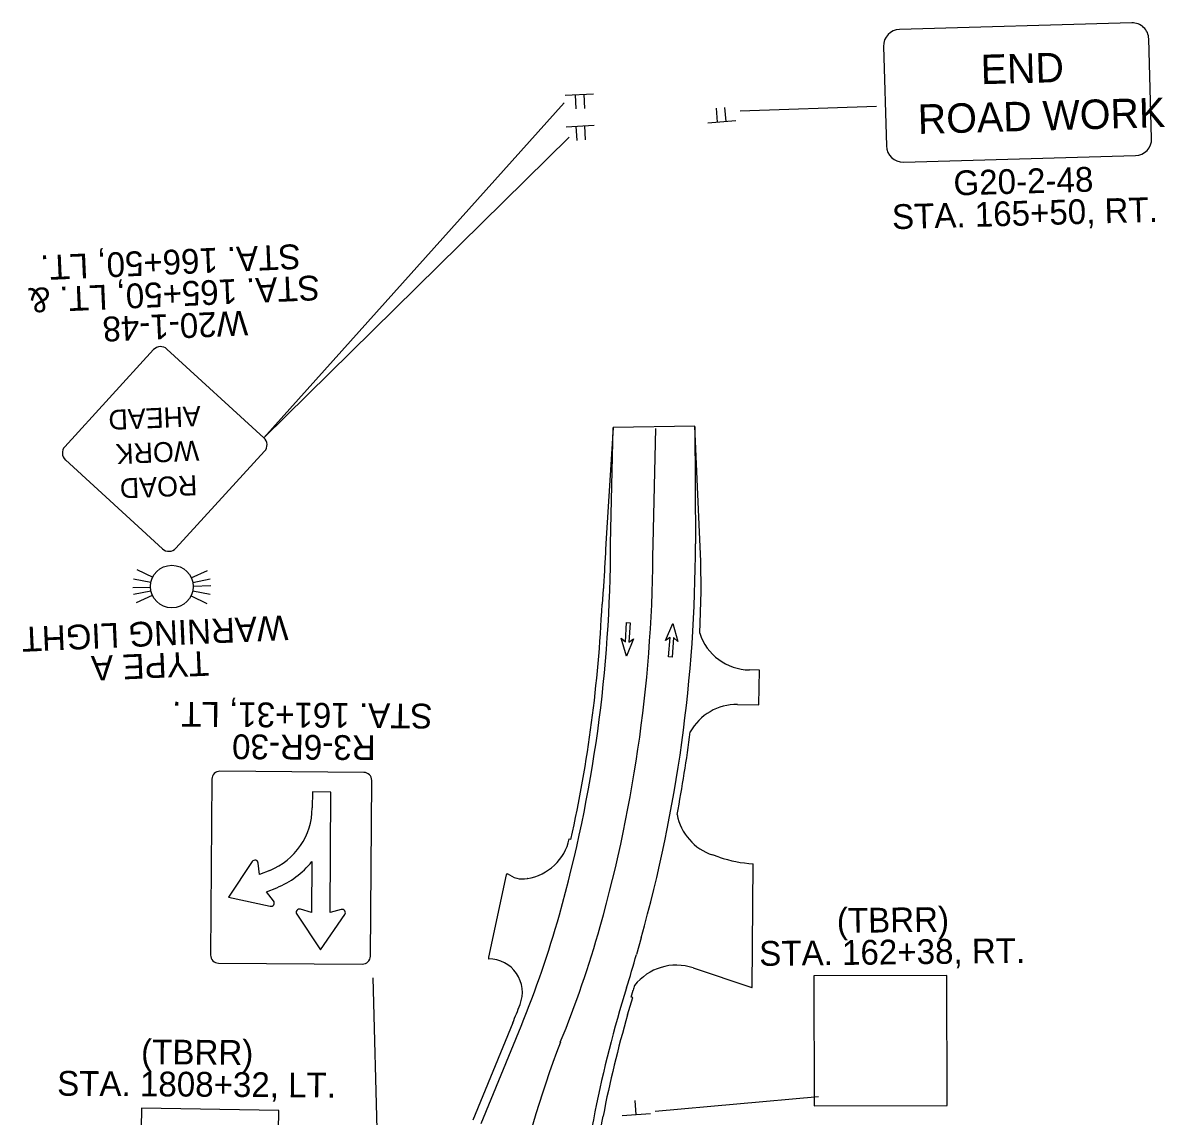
# Model space of a CAD drawing. Extents: x 134216 to 153379, y 327088 to 339865.
# Drawn here: x 152509 to 152831.9, y 331125.2 to 331434.2 of the extents above; entities that cross this region are included whole.
import ezdxf

# ---------------------------------------------------------------- set-up
doc = ezdxf.new("R2010")
doc.units = 0
for name, color, linetype in [('MT_P_Cells', 7, 'Continuous'), ('MT_P_CL_Double_Solid', 7, 'Continuous'), ('MT_P_Edge_Line', 7, 'Continuous'), ('SC_Shading1', 7, 'Continuous'), ('SN_P_Signs', 7, 'Continuous'), ('SN_P_Text', 7, 'Continuous')]:
    doc.layers.add(name, color=color, linetype=linetype)

msp = doc.modelspace()

# ---------------------------------------------------------------- linework, layer by layer
at = {"layer": 'MT_P_Cells'}
for p, q in [((152679.32, 331259.22), (152679.63, 331264.71)), ((152679.63, 331264.71), (152680.63, 331264.65)), ((152680.13, 331264.68), (152680.13, 331264.68)), ((152680.63, 331264.65), (152680.32, 331259.16)), ((152690.62, 331259.61), (152692.72, 331264.47)), ((152692.72, 331264.47), (152692.72, 331264.47)), ((152692.72, 331264.47), (152694.08, 331259.35)), ((152679.6, 331255.19), (152678.15, 331260.28)), ((152678.15, 331260.28), (152679.32, 331259.22)), ((152681.61, 331260.09), (152679.6, 331255.19)), ((152680.32, 331259.16), (152681.61, 331260.09)), ((152691.93, 331260.51), (152690.62, 331259.61)), ((152691.52, 331255.03), (152691.93, 331260.51)), ((152692.93, 331260.44), (152692.52, 331254.96)), ((152694.08, 331259.35), (152692.93, 331260.44)), ((152679.6, 331255.19), (152679.6, 331255.19)), ((152692.52, 331254.96), (152691.52, 331255.03)), ((152692.02, 331254.99), (152692.02, 331254.99))]:
    msp.add_line(p, q, dxfattribs=at)
at = {"layer": 'MT_P_CL_Double_Solid'}
msp.add_line((152687.11, 331286.82), (152687.89, 331319.5), dxfattribs=at)
for centre, radius, start, end in [((152287.11, 331287.09), 400, 344.2993, 359.9625), ((152383.38, 331260.03), 300, 337.6809, 344.2993), ((152966.89, 331029.98), 327.27, 159.2191, 176.3272)]:
    msp.add_arc(centre, radius, start, end, dxfattribs=at)
at = {"layer": 'MT_P_Edge_Line'}
for p, q in [((152675.11, 331286.97), (152675.89, 331319.79)), ((152698.92, 331320.04), (152699.11, 331286.96)), ((152683.74, 331175.59), (152682.43, 331170.92)), ((152638.52, 331123.16), (152649.81, 331150.65))]:
    msp.add_line(p, q, dxfattribs=at)
for centre, radius, start, end in [((152287.11, 331287.09), 388, 344.2993, 359.9828), ((152287.11, 331287.09), 412, 344.2993, 359.9828), ((152383.38, 331260.03), 288, 337.6809, 344.2993), ((152358.53, 331261.97), 336.45, 342.6177, 344.2993), ((152999.38, 331061.36), 335.06, 162.6177, 174.982)]:
    msp.add_arc(centre, radius, start, end, dxfattribs=at)
at = {"layer": 'SC_Shading1'}
for p, q in [((152673.67, 331284.39), (152673.44, 331280.12)), ((152673.39, 331279.27), (152673.11, 331275)), ((152673.05, 331274.15), (152672.71, 331269.88)), ((152663.92, 331203.42), (152663.43, 331203.53)), ((152705.8, 331198.4), (152703.94, 331199.02)), ((152651.59, 331192.36), (152651.58, 331192.36)), ((152647.48, 331151.59), (152636.19, 331124.1))]:
    msp.add_line(p, q, dxfattribs=at)
for points in [[(152700.32, 331261.7), (152700.73, 331273.49), (152700.58, 331282.02), (152700.27, 331290.24), (152698.9, 331320.15), (152675.88, 331319.78), (152675.87, 331319.76), (152673.78, 331286.99), (152673.71, 331285.25)], [(152710.99, 331241.55), (152717.04, 331241.47), (152717.04, 331241.47), (152717.17, 331251.27), (152714.4, 331251.31)], [(152698.45, 331167.12), (152715.02, 331161.61), (152715.12, 331161.61), (152715.41, 331196.53), (152715.41, 331196.53)], [(152645.89, 331193.82), (152645.57, 331193.44), (152640.59, 331170.18), (152640.59, 331169.68), (152640.68, 331169.68)], [(152679.93, 331153.89), (152681.38, 331158.74), (152680.9, 331158.88), (152681.51, 331160.85)], [(152671.56, 331117.46), (152671.63, 331117.81), (152671.62, 331117.81), (152671.72, 331118.39), (152671.72, 331118.39), (152672.25, 331121.35), (152672.99, 331125.22)]]:
    msp.add_lwpolyline(points, dxfattribs=at)
for centre, radius, start, end in [((152287.09, 331287.08), 386, 347.4838, 357.4472), ((152714.59, 331266.31), 15.01, 197.9105, 269.2374), ((152710.79, 331226.55), 15, 89.2395, 151.1947), ((152287.09, 331287.08), 414, 349.3345, 352.6037), ((152708.68, 331213.25), 15, 190.7435, 251.5912), ((152649.28, 331206.68), 14.5, 279.1824, 347.4838), ((152717.85, 331234.6), 38.15, 251.5912, 266.3412), ((152650.3, 331199.18), 6.94, 230.5603, 280.6429), ((152640.67, 331160.18), 9.5, 338.7929, 89.9605), ((152693.71, 331152.89), 15, 71.5912, 141.8696), ((153286.29, 330973.58), 633.11, 162.67145, 162.7949), ((152383.36, 331260.02), 285.5, 337.6809, 338.7929), ((152999.36, 331061.35), 332.56, 163.8428, 168.9271)]:
    msp.add_arc(centre, radius, start, end, dxfattribs=at)
for points in [[(152673.68, 331284.61), (152673.68, 331284.55), (152673.67, 331284.49), (152673.67, 331284.44)], [(152673.67, 331284.44), (152673.67, 331284.42), (152673.67, 331284.41), (152673.67, 331284.39)], [(152673.69, 331284.74), (152673.68, 331284.72), (152673.68, 331284.71), (152673.68, 331284.69)], [(152673.68, 331284.69), (152673.68, 331284.67), (152673.68, 331284.64), (152673.68, 331284.61)], [(152673.71, 331285.21), (152673.7, 331285.05), (152673.69, 331284.89), (152673.69, 331284.74)], [(152673.71, 331285.25), (152673.71, 331285.24), (152673.71, 331285.22), (152673.71, 331285.21)], [(152673.44, 331280.12), (152673.44, 331280.08), (152673.44, 331280.04), (152673.44, 331279.99)], [(152673.4, 331279.31), (152673.4, 331279.3), (152673.39, 331279.28), (152673.39, 331279.27)], [(152673.41, 331279.48), (152673.4, 331279.42), (152673.4, 331279.37), (152673.4, 331279.31)], [(152673.42, 331279.78), (152673.42, 331279.71), (152673.42, 331279.64), (152673.41, 331279.57)], [(152673.41, 331279.57), (152673.41, 331279.54), (152673.41, 331279.51), (152673.41, 331279.48)], [(152673.43, 331279.91), (152673.43, 331279.87), (152673.43, 331279.82), (152673.42, 331279.78)], [(152673.44, 331279.99), (152673.44, 331279.96), (152673.43, 331279.94), (152673.43, 331279.91)], [(152673.07, 331274.4), (152673.06, 331274.32), (152673.06, 331274.23), (152673.05, 331274.15)], [(152673.08, 331274.49), (152673.07, 331274.46), (152673.07, 331274.43), (152673.07, 331274.4)], [(152673.09, 331274.74), (152673.09, 331274.69), (152673.09, 331274.63), (152673.08, 331274.57)], [(152673.08, 331274.57), (152673.08, 331274.56), (152673.08, 331274.54), (152673.08, 331274.53)], [(152673.08, 331274.53), (152673.08, 331274.52), (152673.08, 331274.5), (152673.08, 331274.49)], [(152673.1, 331274.83), (152673.1, 331274.8), (152673.1, 331274.77), (152673.09, 331274.74)], [(152673.11, 331274.91), (152673.1, 331274.89), (152673.1, 331274.86), (152673.1, 331274.83)], [(152673.11, 331275), (152673.11, 331274.97), (152673.11, 331274.94), (152673.11, 331274.91)]]:
    msp.add_open_spline(points, degree=2, dxfattribs=at)
at = {"layer": 'SN_P_Signs'}
for p, q in [((152662.31, 331413.7), (152670.3, 331414.11)), ((152665.11, 331413.85), (152665.31, 331409.85)), ((152666.31, 331413.91), (152666.31, 331413.91)), ((152667.51, 331413.97), (152667.71, 331409.98)), ((152705.37, 331406.06), (152705.06, 331410.04)), ((152707.76, 331406.24), (152707.45, 331410.23)), ((152710.55, 331406.46), (152702.58, 331405.84)), ((152706.56, 331406.15), (152706.56, 331406.15)), ((152662.53, 331404.8), (152670.52, 331405.22)), ((152665.33, 331404.95), (152665.53, 331400.95)), ((152666.53, 331405.01), (152666.53, 331405.01)), ((152667.72, 331405.07), (152667.93, 331401.08)), ((152540.3, 331277.06), (152545.2, 331276.07)), ((152541.2, 331279.71), (152545.69, 331277.51)), ((152556.59, 331277.35), (152561.15, 331279.41)), ((152557.01, 331276.04), (152561.92, 331277.01)), ((152540.08, 331274.6), (152545.08, 331274.72)), ((152540.29, 331272.73), (152545.19, 331273.7)), ((152557.01, 331273.68), (152561.91, 331272.68)), ((152557.12, 331275.02), (152562.12, 331275.15)), ((152541.06, 331270.34), (152545.61, 331272.39)), ((152556.52, 331272.23), (152561.01, 331270.04)), ((152590.81, 331216.82), (152590.77, 331212.31)), ((152596.08, 331216.78), (152590.81, 331216.82)), ((152595.82, 331182.73), (152596.08, 331216.78)), ((152573.8, 331197.14), (152567.07, 331187.08)), ((152575.85, 331193.47), (152575.51, 331196.71)), ((152590.66, 331197.14), (152590.55, 331182.77)), ((152578.78, 331194.66), (152575.85, 331193.47)), ((152577.83, 331188.59), (152580.75, 331189.77)), ((152567.07, 331187.08), (152578.89, 331184.53)), ((152579.83, 331186.03), (152577.83, 331188.59)), ((152590.55, 331182.77), (152587.43, 331183.69)), ((152598.95, 331183.61), (152595.82, 331182.73)), ((152586.38, 331182.27), (152593.11, 331172.21)), ((152593.11, 331172.21), (152599.98, 331182.17)), ((152682.37, 331125.62), (152682.09, 331129.61)), ((152686.36, 331125.9), (152678.38, 331125.33)), ((152682.37, 331125.62), (152682.37, 331125.62))]:
    msp.add_line(p, q, dxfattribs=at)
for points in [[(152822.43, 331434.15), (152756.83, 331432.31)], [(152828.04, 331401.48), (152827.24, 331429.6)], [(152752.27, 331427.49), (152753.07, 331399.37)], [(152757.88, 331394.82), (152823.48, 331396.67)], [(152520.84, 331314.39), (152545.95, 331341.82)], [(152549.7, 331341.98), (152577.13, 331316.87)], [(152577.3, 331313.12), (152552.19, 331285.69)], [(152548.44, 331285.52), (152521.01, 331310.63)], [(152605.34, 331222.36), (152564.7, 331222.66)], [(152562.42, 331220.42), (152562.05, 331170.75)], [(152607.21, 331170.41), (152607.58, 331220.08)], [(152564.29, 331168.48), (152604.93, 331168.17)]]:
    msp.add_lwpolyline(points, dxfattribs=at)
msp.add_circle((152551.1, 331274.87), 6.02, dxfattribs=at)
for centre, radius, start, end in [((152756.96, 331427.62), 4.69, 91.6119, 181.6119), ((152822.56, 331429.47), 4.69, 1.6119, 91.6119), ((152823.35, 331401.35), 4.69, 271.6119, 1.6119), ((152757.75, 331399.51), 4.69, 181.6119, 271.6119), ((152547.91, 331340.02), 2.66, 47.5289, 137.5289), ((152575.34, 331314.91), 2.66, 317.5289, 47.5289), ((152522.8, 331312.59), 2.66, 137.5289, 227.5289), ((152550.23, 331287.48), 2.66, 227.5289, 317.5289), ((152564.68, 331220.4), 2.26, 89.5692, 179.5692), ((152605.32, 331220.1), 2.26, 359.5692, 89.5692), ((152571.58, 331212.45), 19.19, 292.0079, 359.5692), ((152574.58, 331196.61), 0.941, 5.9636, 146.1989), ((152571.58, 331212.45), 24.46, 292.0079, 321.2543), ((152579.09, 331185.45), 0.941, 257.8169, 38.0522), ((152587.17, 331182.79), 0.941, 73.5249, 213.7602), ((152599.21, 331182.7), 0.941, 325.3782, 105.6136), ((152564.31, 331170.73), 2.26, 179.5692, 269.5692), ((152604.95, 331170.43), 2.26, 269.5692, 359.5692)]:
    msp.add_arc(centre, radius, start, end, dxfattribs=at)
at = {"layer": 'SN_P_Text'}
for p, q in [((152662.04, 331411.57), (152577.13, 331316.87)), ((152711.7, 331409.25), (152750.31, 331410.64)), ((152663.37, 331401.84), (152577.13, 331316.87)), ((152611.6, 331020.97), (152608.03, 331164.32)), ((152733.87, 331130.66), (152687.68, 331126.57))]:
    msp.add_line(p, q, dxfattribs=at)
for points in [[(152732.63, 331128.13), (152770.27, 331128.23), (152770.16, 331164.94), (152732.53, 331164.84)], [(152541.18, 331046.3), (152579.98, 331045.66), (152581.3, 331126.85), (152542.51, 331127.49)]]:
    msp.add_lwpolyline(points, close=True, dxfattribs=at)

# ---------------------------------------------------------------- texts
at = {"layer": 'SN_P_Signs'}
for s, height, rotation, p in [('END', 8.333, 1.6119, (152779.85, 331416.8)), ('ROAD WORK', 8.333, 1.6119, (152762.07, 331402.75)), ('AHEAD', 5.664, 182.5289, (152559.14, 331325.89)), ('WORK', 5.664, 182.5289, (152558.65, 331316.13)), ('ROAD', 5.664, 182.5289, (152558.15, 331306.35))]:
    msp.add_text(s, height=height, rotation=rotation, dxfattribs=at).set_placement(p)
at = {"layer": 'SN_P_Text'}
for s, rotation, p in [('G20-2-48', 1.6119, (152772.13, 331385.38)), ('STA. 165+50, RT.', 1.6119, (152754.75, 331375.83)), ('STA. 166+50, LT.', 182.5289, (152587.35, 331371.66)), ('STA. 165+50, LT. &', 182.5289, (152592.77, 331362.83)), ('W20-1-48', 182.5289, (152572.42, 331352.86)), ('WARNING LIGHT', 182.5289, (152583.82, 331266.74)), ('TYPE A', 182.5289, (152561.42, 331256.69)), ('STA. 161+31, LT.', 179.5692, (152624.81, 331241.75)), ('R3-6R-30', 179.5692, (152608.73, 331232.81)), ('(TBRR)', 0.6548, (152739.11, 331176.98)), ('STA. 162+38, RT.', 0.6548, (152717.17, 331167.67)), ('(TBRR)', 359.5974, (152542.39, 331139.9)), ('STA. 1808+32, LT.', 359.5974, (152518.65, 331131.01))]:
    msp.add_text(s, height=7, rotation=rotation, dxfattribs=at).set_placement(p)

doc.saveas('drawing.dxf')
